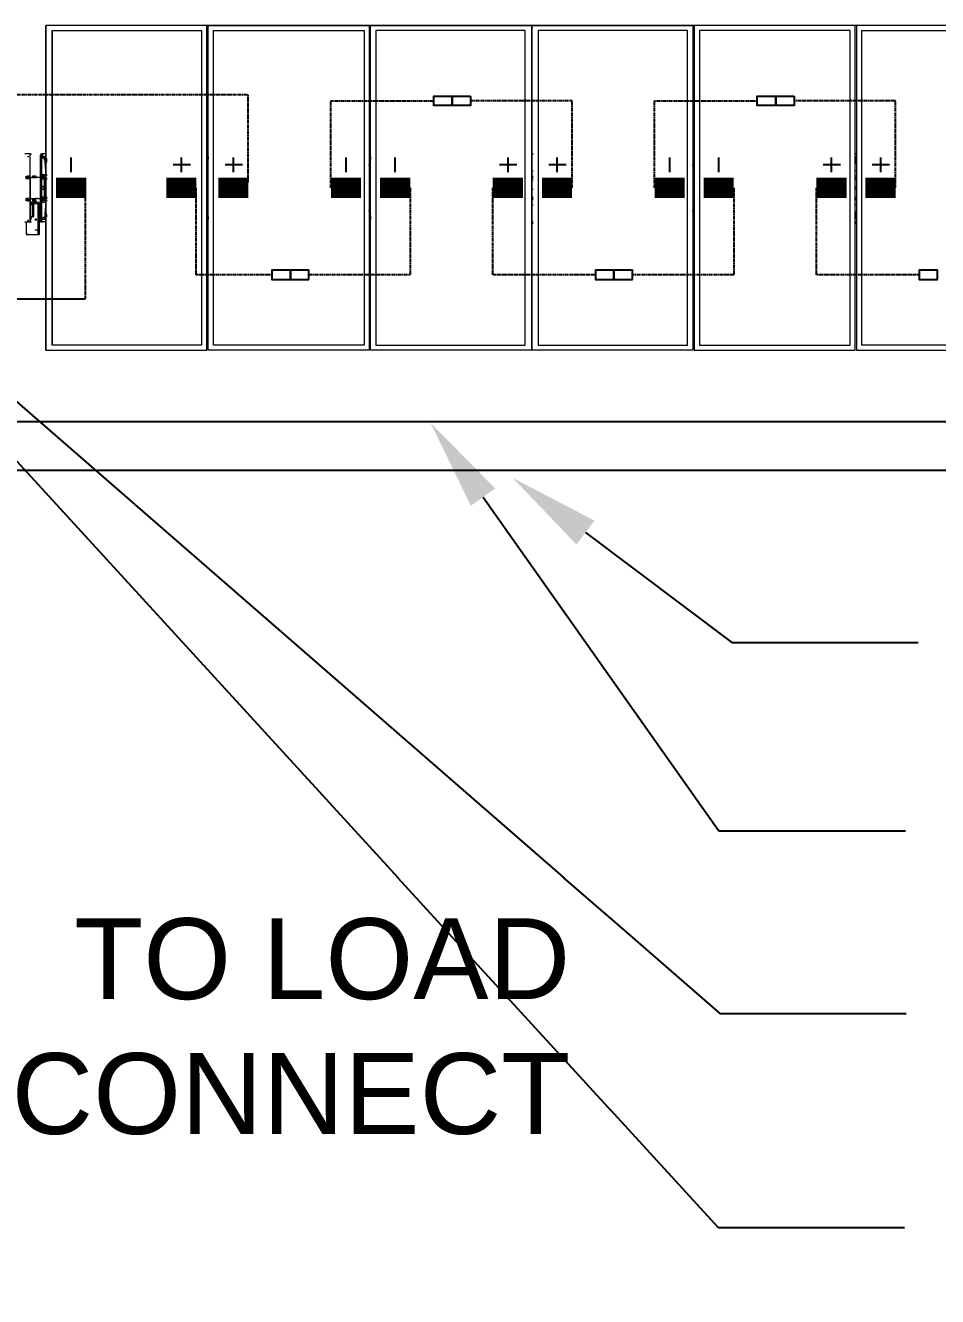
# Model space of a CAD drawing. Header units: feet. Extents: x -12372 to 90117, y -14865 to 4121.
# Drawn here: x 6203 to 6428.5, y 3423.8 to 3738.1 of the extents above; entities that cross this region are included whole.
import ezdxf
from ezdxf import colors
from ezdxf.entities.mleader import LeaderData, LeaderLine
from ezdxf.lldxf.tags import DXFTag
from ezdxf.math import Vec2, Vec3

# ---------------------------------------------------------------- set-up
doc = ezdxf.new("R2010")
doc.units = ezdxf.units.FT
doc.header["$MEASUREMENT"] = 0
doc.linetypes.add('HIDDEN', pattern=[0.375, 0.25, -0.125])
for name, color, linetype in [('E-DC HARNESS-NEG', 170, 'DC HARNESS CABLE'), ('E-DC HARNESS-POS', 10, 'DC HARNESS CABLE'), ('E-HARN-COMP', 8, 'Continuous'), ('E-TRNK-CABL-NEG', 6, 'HIDDEN'), ('E-TRUNK-CABLE-POS', 6, 'HIDDEN'), ('G-ANNO-TEXT', 1, 'Continuous'), ('Polarity-Text', 7, 'Continuous')]:
    doc.layers.add(name, color=color, linetype=linetype)
doc.styles.add('NEI-A', font='arial.ttf')
doc.styles.get("Standard").update_dxf_attribs({"font": 'arial.ttf'})
tags = doc.linetypes.add('DC HARNESS CABLE', pattern='A,0.5,-0.2,["DH",Standard,S=0.1,R=0,X=-0.1,Y=-0.05],-0.2', length=0.9).pattern_tags.tags
tags[6] = DXFTag(74, 10)

# ---------------------------------------------------------------- blocks, each defined once
blk = doc.blocks.new('A$C47dfd34d')
at = {"lineweight": 5}
for points in [[(10.1696, 0.4133), (10.1696, 0), (10.3746, 0), (10.3746, 0.4133)], [(10.1696, 0), (10.1696, 0.4133)], [(10.3679, 0.4067), (10.3679, 0.0067), (10.1779, 0.0067), (10.1779, 0.4067)], [(10.1779, 0.0067), (10.1779, 0.4067)], [(10.5812, 0.4133), (10.5812, 0), (10.3762, 0), (10.3762, 0.4133)], [(10.3829, 0.4067), (10.5746, 0.4067), (10.5746, 0.0067), (10.3829, 0.0067)], [(10.5829, 0.4133), (10.7879, 0.4133), (10.7879, 0), (10.5829, 0)], [(10.5896, 0.4067), (10.5896, 0.0067), (10.7796, 0.0067), (10.7796, 0.4067)], [(10.7879, 0.4133), (10.9929, 0.4133), (10.9929, 0), (10.7879, 0)], [(10.7962, 0.4067), (10.7962, 0.0067), (10.9862, 0.0067), (10.9862, 0.4067)], [(10.9946, 0), (11.1995, 0), (11.1995, 0.4133), (10.9946, 0.4133)], [(11.0012, 0.0067), (11.1929, 0.0067), (11.1929, 0.4067), (11.0012, 0.4067)], [(11.2012, 0.4133), (11.2012, 0), (11.4062, 0), (11.4062, 0.4133)], [(11.3979, 0.4067), (11.3979, 0.0067), (11.2079, 0.0067), (11.2079, 0.4067)], [(10.3762, 0.25), (10.3746, 0.25)], [(10.5829, 0.25), (10.5812, 0.25)], [(10.7896, 0.25), (10.7879, 0.25)], [(10.9946, 0.25), (10.9929, 0.25)], [(11.2012, 0.25), (11.1995, 0.25)], [(10.1629, 0.2417), (10.1629, 0.24)], [(10.1446, 0.22), (10.1446, 0.2217), (10.1463, 0.2217), (10.1446, 0.22), (10.1463, 0.22), (10.1479, 0.22), (10.1463, 0.22), (10.1479, 0.22), (10.1463, 0.22), (10.1479, 0.22), (10.1479, 0.2183), (10.1463, 0.2183), (10.1446, 0.2183)], [(10.1463, 0.2217), (10.1446, 0.22), (10.1463, 0.2183), (10.1479, 0.22)], [(10.1479, 0.22), (10.1479, 0.2217), (10.1479, 0.22), (10.1463, 0.22), (10.1479, 0.22), (10.1479, 0.2183), (10.1463, 0.2183), (10.1463, 0.22)], [(10.1513, 0.22), (10.1529, 0.22)], [(10.1579, 0.22), (10.1563, 0.22)], [(10.1663, 0.2083), (10.1646, 0.2083), (10.1646, 0.205), (10.1663, 0.205), (10.1679, 0.2067)], [(10.1463, 0.1933), (10.1446, 0.1917), (10.1463, 0.19), (10.1479, 0.1917)], [(10.1529, 0.1867), (10.1513, 0.1867), (10.1496, 0.1867)], [(10.1529, 0.1867), (10.1513, 0.1867)], [(10.1546, 0.19), (10.1563, 0.19), (10.1529, 0.19)], [(10.1546, 0.1867), (10.1563, 0.1867), (10.1546, 0.1867), (10.1529, 0.1867)], [(10.1629, 0.1917), (10.1629, 0.19)], [(10.1479, 0.165), (10.1463, 0.165)], [(10.1629, 0.1733), (10.1629, 0.1717), (10.1629, 0.1633)], [(10.1646, 0.1633), (10.1629, 0.1633), (10.1646, 0.1633), (10.1663, 0.1633)], [(10.1713, 0.1717), (10.1696, 0.1717)]]:
    blk.add_lwpolyline(points, close=True, dxfattribs=at)
for points in [[(11.6112, 0.4133), (10.1696, 0.4133)], [(10.1429, 0.1633), (10.1496, 0.1633), (10.1496, 0.25), (10.1429, 0.25)], [(10.1463, 0.2217), (10.1479, 0.2217), (10.1463, 0.2217), (10.1479, 0.2217), (10.1496, 0.2217), (10.1496, 0.25), (10.1513, 0.25)], [(10.1463, 0.2467), (10.1479, 0.2467)], [(10.1629, 0.25), (10.1646, 0.25), (10.1646, 0.2467), (10.1629, 0.2467)], [(10.1629, 0.2417), (10.1629, 0.2483), (10.1629, 0.2417)], [(10.1629, 0.2483), (10.1646, 0.2483), (10.1663, 0.2483), (10.1646, 0.2483)], [(10.1629, 0.245), (10.1646, 0.245), (10.1646, 0.2467), (10.1679, 0.2467), (10.1679, 0.245), (10.1696, 0.2233), (10.1646, 0.2233), (10.1629, 0.2233), (10.1646, 0.2233), (10.1646, 0.245), (10.1679, 0.245), (10.1696, 0.2433), (10.1696, 0.2283)], [(10.1696, 0.25), (10.1646, 0.25)], [(10.1679, 0.2417), (10.1679, 0.2433)], [(10.1713, 0.2433), (10.1696, 0.2433), (10.1696, 0.2417), (10.1696, 0.24), (10.1713, 0.24)], [(10.3746, 0.235), (10.3762, 0.2467), (10.3762, 0.2433)], [(10.5812, 0.235), (10.5829, 0.2467), (10.5829, 0.2433)], [(10.7879, 0.235), (10.7879, 0.2467), (10.7879, 0.2433)], [(10.9929, 0.235), (10.9946, 0.2467), (10.9946, 0.2433)], [(11.1995, 0.235), (11.2012, 0.2467), (11.2012, 0.2433)], [(10.1629, 0.2217), (10.1629, 0.24), (10.1629, 0.2217)], [(10.1696, 0.2417), (10.1713, 0.2417)], [(10.1696, 0.24), (10.1696, 0.235)], [(10.3746, 0.2283), (10.3762, 0.2283)], [(10.5812, 0.2283), (10.5829, 0.2283)], [(10.7879, 0.2283), (10.7896, 0.2283)], [(10.9929, 0.2283), (10.9946, 0.2283)], [(11.1995, 0.2283), (11.2012, 0.2283)], [(10.1446, 0.2217), (10.1446, 0.2217)], [(10.1446, 0.22), (10.1446, 0.22)], [(10.1446, 0.2183), (10.1446, 0.2183)], [(10.1463, 0.2217), (10.1463, 0.2217)], [(10.1463, 0.2183), (10.1463, 0.2183)], [(10.1479, 0.2217), (10.1479, 0.2217)], [(10.1479, 0.22), (10.1479, 0.22)], [(10.1479, 0.2183), (10.1479, 0.2183)], [(10.1563, 0.2217), (10.1546, 0.2217), (10.1529, 0.2217), (10.1546, 0.2217), (10.1529, 0.2217), (10.1563, 0.2217), (10.1529, 0.2217), (10.1529, 0.22), (10.1563, 0.22), (10.1513, 0.22), (10.1496, 0.22), (10.1496, 0.1933), (10.1513, 0.1933), (10.1563, 0.1933)], [(10.1513, 0.22), (10.1563, 0.22)], [(10.1629, 0.22), (10.1563, 0.22), (10.1563, 0.2217), (10.1579, 0.2217)], [(10.1629, 0.2217), (10.1629, 0.22), (10.1629, 0.2217)], [(10.1679, 0.2217), (10.1646, 0.2217), (10.1629, 0.2217), (10.1646, 0.2217), (10.1646, 0.2183), (10.1629, 0.2183)], [(10.1696, 0.1633), (10.1646, 0.1633), (10.1646, 0.1667), (10.1679, 0.1667), (10.1679, 0.1683), (10.1646, 0.1683), (10.1646, 0.1883), (10.1629, 0.1883), (10.1629, 0.19), (10.1646, 0.19), (10.1646, 0.1917), (10.1679, 0.1917), (10.1679, 0.22), (10.1696, 0.22), (10.1646, 0.22), (10.1663, 0.22)], [(10.1629, 0.22), (10.1629, 0.1933), (10.1629, 0.22)], [(10.1646, 0.2217), (10.1646, 0.2233), (10.1663, 0.2233)], [(10.1646, 0.2233), (10.1696, 0.2233), (10.1713, 0.2233), (10.1696, 0.2233), (10.1696, 0.22), (10.1696, 0.2183), (10.1713, 0.2183)], [(10.1696, 0.195), (10.1646, 0.195), (10.1646, 0.2183), (10.1663, 0.2183), (10.1646, 0.2183), (10.1646, 0.22)], [(10.1663, 0.2183), (10.1646, 0.2183), (10.1696, 0.2183), (10.1713, 0.2183), (10.1696, 0.2183)], [(10.3762, 0.2217), (10.3746, 0.2217)], [(10.3746, 0.22), (10.3762, 0.22)], [(10.3762, 0.2167), (10.3746, 0.2167), (10.3762, 0.2183)], [(10.5829, 0.2217), (10.5812, 0.2217)], [(10.5812, 0.22), (10.5829, 0.22)], [(10.5829, 0.2167), (10.5812, 0.2167), (10.5829, 0.2183)], [(10.7879, 0.2217), (10.7896, 0.2217)], [(10.7879, 0.22), (10.7896, 0.22)], [(10.7879, 0.2183), (10.7879, 0.2167), (10.7896, 0.2167)], [(10.9946, 0.2217), (10.9929, 0.2217)], [(10.9929, 0.22), (10.9946, 0.22)], [(10.9946, 0.2167), (10.9929, 0.2167), (10.9946, 0.2183)], [(11.2012, 0.2217), (11.1995, 0.2217)], [(11.1995, 0.22), (11.2012, 0.22)], [(11.2012, 0.2167), (11.1995, 0.2167), (11.2012, 0.2183)], [(10.1513, 0.1933), (10.1563, 0.1933), (10.1629, 0.1933), (10.1646, 0.1933), (10.1646, 0.195), (10.1663, 0.195), (10.1646, 0.195), (10.1646, 0.1933), (10.1646, 0.1917), (10.1629, 0.1917), (10.1646, 0.1917), (10.1646, 0.1933)], [(10.1663, 0.1933), (10.1646, 0.1933), (10.1696, 0.1933), (10.1696, 0.195), (10.1713, 0.195)], [(10.3746, 0.2067), (10.3762, 0.2083)], [(10.3762, 0.205), (10.3746, 0.205)], [(10.3746, 0.195), (10.3762, 0.195)], [(10.5812, 0.2067), (10.5829, 0.2083)], [(10.5829, 0.205), (10.5812, 0.205)], [(10.5812, 0.195), (10.5829, 0.195)], [(10.7879, 0.2067), (10.7879, 0.2083)], [(10.7879, 0.205), (10.7896, 0.205)], [(10.7879, 0.195), (10.7896, 0.195)], [(10.9929, 0.2067), (10.9946, 0.2083)], [(10.9946, 0.205), (10.9929, 0.205)], [(10.9929, 0.195), (10.9946, 0.195)], [(11.1995, 0.2067), (11.2012, 0.2083)], [(11.2012, 0.205), (11.1995, 0.205)], [(11.1995, 0.195), (11.2012, 0.195)], [(10.1446, 0.1933), (10.1446, 0.1933)], [(10.1479, 0.1917), (10.1479, 0.1933), (10.1463, 0.1933), (10.1479, 0.1933), (10.1479, 0.1917), (10.1479, 0.19), (10.1463, 0.19), (10.1446, 0.19), (10.1446, 0.1917), (10.1446, 0.1933), (10.1463, 0.1933), (10.1446, 0.1933), (10.1463, 0.1917), (10.1479, 0.1917), (10.1463, 0.1917), (10.1479, 0.1917), (10.1463, 0.1917), (10.1479, 0.1917), (10.1463, 0.1917), (10.1463, 0.19), (10.1479, 0.19), (10.1479, 0.1917), (10.1463, 0.1917), (10.1479, 0.1917), (10.1496, 0.1917), (10.1496, 0.1633), (10.1513, 0.1633)], [(10.1446, 0.1917), (10.1446, 0.1917)], [(10.1446, 0.19), (10.1446, 0.19)], [(10.1546, 0.185), (10.1529, 0.185), (10.1529, 0.17), (10.1546, 0.17), (10.1546, 0.1867), (10.1596, 0.1867), (10.1596, 0.1467), (10.1446, 0.1467)], [(10.1463, 0.1933), (10.1463, 0.1933)], [(10.1463, 0.19), (10.1463, 0.19)], [(10.1479, 0.1933), (10.1479, 0.1933)], [(10.1479, 0.1917), (10.1479, 0.1917)], [(10.1479, 0.19), (10.1479, 0.19)], [(10.1496, 0.1883), (10.1513, 0.1883), (10.1513, 0.1867)], [(10.1513, 0.1883), (10.1496, 0.1883)], [(10.1496, 0.1883), (10.1513, 0.1883), (10.1529, 0.1883), (10.1546, 0.1883)], [(10.1529, 0.1867), (10.1496, 0.1867), (10.1513, 0.1867), (10.1529, 0.1867), (10.1529, 0.185), (10.1529, 0.1867), (10.1546, 0.1867), (10.1529, 0.1867), (10.1546, 0.1867), (10.1546, 0.1883), (10.1596, 0.1883), (10.1596, 0.1867), (10.1613, 0.1867), (10.1613, 0.1467), (10.1596, 0.1467)], [(10.1496, 0.1867), (10.1496, 0.1867)], [(10.1496, 0.1867), (10.1496, 0.1867)], [(10.1496, 0.1867), (10.1513, 0.1867)], [(10.1496, 0.1867), (10.1513, 0.1867)], [(10.1496, 0.1867), (10.1513, 0.1867), (10.1529, 0.1867)], [(10.1496, 0.1867), (10.1513, 0.1867)], [(10.1496, 0.1667), (10.1496, 0.1683), (10.1513, 0.17), (10.1496, 0.1683), (10.1496, 0.1667), (10.1513, 0.1667), (10.1496, 0.1667), (10.1529, 0.17), (10.1529, 0.185), (10.1496, 0.185)], [(10.1579, 0.1933), (10.1563, 0.1933), (10.1563, 0.1917), (10.1529, 0.1917), (10.1513, 0.1933), (10.1529, 0.1933)], [(10.1513, 0.1883), (10.1513, 0.1867)], [(10.1513, 0.1867), (10.1529, 0.1867)], [(10.1513, 0.1867), (10.1529, 0.1867)], [(10.1513, 0.1867), (10.1529, 0.1867)], [(10.1513, 0.1867), (10.1529, 0.1867)], [(10.1513, 0.1867), (10.1529, 0.1867)], [(10.1529, 0.1917), (10.1529, 0.19), (10.1546, 0.19), (10.1529, 0.19), (10.1563, 0.19)], [(10.1563, 0.1917), (10.1563, 0.19), (10.1579, 0.19)], [(10.1596, 0.1883), (10.1613, 0.1883)], [(10.1629, 0.1867), (10.1613, 0.1867), (10.1596, 0.1867)], [(10.1629, 0.1917), (10.1629, 0.1933), (10.1629, 0.1917)], [(10.1629, 0.19), (10.1629, 0.1733), (10.1629, 0.19)], [(10.1646, 0.1917), (10.1646, 0.1917)], [(10.1696, 0.1883), (10.1696, 0.19), (10.1646, 0.19), (10.1646, 0.1883), (10.1696, 0.1883), (10.1679, 0.1683), (10.1679, 0.17)], [(10.1713, 0.19), (10.1696, 0.19), (10.1696, 0.1933), (10.1696, 0.1917)], [(10.1696, 0.1933), (10.1713, 0.1933)], [(10.1696, 0.17), (10.1696, 0.185)], [(10.1713, 0.17), (10.1696, 0.17), (10.1696, 0.1717), (10.1696, 0.1733), (10.1696, 0.1783)], [(10.3762, 0.1933), (10.3746, 0.1933)], [(10.3746, 0.1917), (10.3762, 0.1917)], [(10.3762, 0.185), (10.3746, 0.185)], [(10.3762, 0.17), (10.3762, 0.1667), (10.3746, 0.1783)], [(10.5829, 0.1933), (10.5812, 0.1933)], [(10.5812, 0.1917), (10.5829, 0.1917)], [(10.5829, 0.185), (10.5812, 0.185)], [(10.5829, 0.17), (10.5829, 0.1667), (10.5812, 0.1783)], [(10.7879, 0.1933), (10.7896, 0.1933)], [(10.7879, 0.1917), (10.7896, 0.1917)], [(10.7879, 0.185), (10.7896, 0.185)], [(10.7879, 0.17), (10.7879, 0.1667), (10.7879, 0.1783)], [(10.9946, 0.1933), (10.9929, 0.1933)], [(10.9929, 0.1917), (10.9946, 0.1917)], [(10.9946, 0.185), (10.9929, 0.185)], [(10.9946, 0.17), (10.9946, 0.1667), (10.9929, 0.1783)], [(11.2012, 0.1933), (11.1995, 0.1933)], [(11.1995, 0.1917), (11.2012, 0.1917)], [(11.2012, 0.185), (11.1995, 0.185)], [(11.2012, 0.17), (11.2012, 0.1667), (11.1995, 0.1783)], [(10.1446, 0.1633), (10.1446, 0.1483), (10.1463, 0.1483)], [(10.1496, 0.1683), (10.1496, 0.1683)], [(10.1579, 0.165), (10.1579, 0.1667), (10.1563, 0.1667), (10.1563, 0.165)], [(10.1629, 0.1667), (10.1646, 0.1667), (10.1646, 0.1683), (10.1629, 0.1683)], [(10.1679, 0.1667), (10.1696, 0.1683)], [(10.3746, 0.1633), (10.3762, 0.1633)], [(10.3762, 0.1667), (10.3762, 0.1667)], [(10.5812, 0.1633), (10.5829, 0.1633)], [(10.5829, 0.1667), (10.5829, 0.1667)], [(10.7879, 0.1667), (10.7879, 0.1667)], [(10.7879, 0.1633), (10.7896, 0.1633)], [(10.9929, 0.1633), (10.9946, 0.1633)], [(10.9946, 0.1667), (10.9946, 0.1667)], [(11.1995, 0.1633), (11.2012, 0.1633)], [(11.2012, 0.1667), (11.2012, 0.1667)], [(10.1563, 0.1533), (10.1579, 0.1533), (10.1596, 0.1533)], [(10.3746, 0.1617), (10.3762, 0.1617)], [(10.5812, 0.1617), (10.5829, 0.1617)], [(10.7879, 0.1617), (10.7896, 0.1617)], [(10.9929, 0.1617), (10.9946, 0.1617)], [(11.1995, 0.1617), (11.2012, 0.1617)]]:
    blk.add_lwpolyline(points, dxfattribs=at)

msp = doc.modelspace()

# ---------------------------------------------------------------- linework, layer by layer
at = {"layer": 'E-DC HARNESS-NEG', "ltscale": 0.5}
for points in [[(6217.85, 3670.43), (6183.85, 3670.43)], [(6166.88, 3628.17), (6819.36, 3628.17)]]:
    msp.add_lwpolyline(points, dxfattribs=at)
at = {"layer": 'E-DC HARNESS-POS', "ltscale": 0.5}
msp.add_lwpolyline([(6184.88, 3640.17), (6779.78, 3640.17)], dxfattribs=at)
at = {"layer": 'E-HARN-COMP'}
for points in [[(6308.54, 3720.63), (6308.54, 3718.31), (6303.97, 3718.31), (6303.97, 3720.63)], [(6313.1, 3720.63), (6313.1, 3718.31), (6308.54, 3718.31), (6308.54, 3720.63)], [(6388.54, 3720.63), (6388.54, 3718.31), (6383.97, 3718.31), (6383.97, 3720.63)], [(6393.1, 3720.63), (6393.1, 3718.31), (6388.54, 3718.31), (6388.54, 3720.63)], [(6268.54, 3675.24), (6268.54, 3677.56), (6263.98, 3677.56), (6263.98, 3675.24)], [(6273.1, 3675.24), (6273.1, 3677.56), (6268.54, 3677.56), (6268.54, 3675.24)], [(6348.54, 3675.24), (6348.54, 3677.56), (6343.98, 3677.56), (6343.98, 3675.24)], [(6353.1, 3675.24), (6353.1, 3677.56), (6348.54, 3677.56), (6348.54, 3675.24)], [(6428.54, 3675.24), (6428.54, 3677.56), (6423.98, 3677.56), (6423.98, 3675.24)]]:
    msp.add_lwpolyline(points, close=True, dxfattribs=at)
at = {"layer": 'E-HARN-COMP', "const_width": 5}
for points in [[(6210.64, 3697.94), (6218.1, 3697.94)], [(6237.87, 3697.94), (6245.32, 3697.94)], [(6258.18, 3697.94), (6250.72, 3697.94)], [(6278.58, 3697.94), (6286.04, 3697.94)], [(6298.17, 3697.94), (6290.72, 3697.94)], [(6318.58, 3697.94), (6326.03, 3697.94)], [(6338.18, 3697.94), (6330.72, 3697.94)], [(6358.58, 3697.94), (6366.04, 3697.94)], [(6378.17, 3697.94), (6370.72, 3697.94)], [(6398.58, 3697.94), (6406.03, 3697.94)], [(6418.18, 3697.94), (6410.72, 3697.94)]]:
    msp.add_lwpolyline(points, dxfattribs=at)
at = {"layer": 'E-TRNK-CABL-NEG', "ltscale": 0.1}
for points in [[(6278.58, 3697.94), (6278.58, 3719.47), (6303.97, 3719.47)], [(6358.58, 3697.94), (6358.58, 3719.47), (6383.97, 3719.47)], [(6217.85, 3696.79), (6217.85, 3670.43)], [(6298.17, 3697.94), (6298.17, 3676.4), (6273.1, 3676.4)], [(6378.17, 3697.94), (6378.17, 3676.4), (6353.1, 3676.4)]]:
    msp.add_lwpolyline(points, dxfattribs=at)
at = {"layer": 'E-TRUNK-CABLE-POS', "ltscale": 0.1}
for points in [[(6258.1, 3699.37), (6258.1, 3720.91), (6194.69, 3720.91)], [(6338.17, 3697.94), (6338.17, 3719.47), (6313.1, 3719.47)], [(6418.17, 3697.94), (6418.17, 3719.47), (6393.1, 3719.47)], [(6263.98, 3676.4), (6245.22, 3676.4), (6245.22, 3697.94)], [(6343.97, 3676.4), (6318.58, 3676.4), (6318.58, 3697.94)], [(6423.97, 3676.4), (6398.58, 3676.4), (6398.58, 3697.94)]]:
    msp.add_lwpolyline(points, dxfattribs=at)
at = {"layer": 'Polarity-Text'}
for p, q in [((6214.29, 3705.4), (6214.29, 3701.78)), ((6241.56, 3705.4), (6241.56, 3701.78)), ((6254.41, 3705.4), (6254.41, 3701.78)), ((6282.23, 3705.4), (6282.23, 3701.78)), ((6294.37, 3705.4), (6294.37, 3701.78)), ((6322.27, 3705.4), (6322.27, 3701.78)), ((6334.41, 3705.4), (6334.41, 3701.78)), ((6362.23, 3705.4), (6362.23, 3701.78)), ((6374.37, 3705.4), (6374.37, 3701.78)), ((6402.27, 3705.4), (6402.27, 3701.78)), ((6414.41, 3705.4), (6414.41, 3701.78)), ((6243.84, 3703.59), (6239.56, 3703.59)), ((6256.69, 3703.59), (6252.41, 3703.59)), ((6324.55, 3703.59), (6320.27, 3703.59)), ((6336.69, 3703.59), (6332.41, 3703.59)), ((6404.55, 3703.59), (6400.27, 3703.59)), ((6416.69, 3703.59), (6412.41, 3703.59))]:
    msp.add_line(p, q, dxfattribs=at)

# ---------------------------------------------------------------- block references
at = {"xscale": 194.318304, "yscale": 194.318304, "zscale": 194.318304}
msp.add_blockref('A$C47dfd34d', (4231.93, 3657.78), dxfattribs=at)

# ---------------------------------------------------------------- texts
at = {"layer": 'G-ANNO-TEXT', "insert": (6337.74, 3463.74, -22.9), "char_height": 20, "width": 320.0701, "attachment_point": 9, "style": 'NEI-A', "bg_fill": 3, "box_fill_scale": 1.5, "bg_fill_color": 256, "bg_fill_transparency": 0}
msp.add_mtext('TO LOAD \\PBREAK DISCONNECT', dxfattribs=at)

# ---------------------------------------------------------------- next in the draw order: leaders
at = {"layer": 'G-ANNO-TEXT'}
ml = msp.add_multileader_mtext('Standard', dxfattribs=at)
ml.set_content('MOTOR GAP STRING JUMPER', color=256, style='NEI-A')
ml.set_leader_properties()
ml.build(insert=Vec2(0, 0))
ml.multileader.update_dxf_attribs({"dogleg_length": 0.36, "arrow_head_size": 22.51})
ctx = ml.context
ctx.base_point, ctx.char_height, ctx.arrow_head_size, ctx.landing_gap_size, ctx.plane_origin = Vec3(6420.79, 3493.78, -22.9), 20, 22.51, 23.05, Vec3(13801.38, -1892.66, -22.9)
notes = []
notes.append((ctx, [(0, (1, 1, 0), (6374.69, 3493.78, -22.9), (1, 0), 46.1, [(0, [(6165.09, 3676.14, -22.9)], 0, [])])]))
ctx.mtext.insert, ctx.mtext.width, ctx.mtext.flow_direction = Vec3(6443.84, 3503.95, -22.9), 406.5438, 5
ctx.mtext.has_bg_fill, ctx.mtext.bg_color, ctx.mtext.bg_scale_factor, ctx.mtext.bg_transparency, ctx.mtext.use_window_bg_color = 1, -1073741824, 1.5, 0, 1
for ctx, leaders in notes:
    for number, flags, end, landing, length, lines in leaders:
        leader = LeaderData()
        leader.index, (leader.has_last_leader_line, leader.has_dogleg_vector, leader.attachment_direction) = number, flags
        leader.last_leader_point, leader.dogleg_vector, leader.dogleg_length = Vec3(end), Vec3(landing), length
        for number, points, colour, breaks in lines:
            line = LeaderLine()
            line.index, line.vertices, line.color, line.breaks = number, Vec3.list(points), colors.encode_raw_color(colour), breaks
            leader.lines.append(line)
        ctx.leaders.append(leader)

# ---------------------------------------------------------------- next in the draw order: leaders
ml = msp.add_multileader_mtext('Standard', dxfattribs=at)
ml.set_content('(+) SHORT BLA HARNESS', color=256, style='NEI-A')
ml.set_leader_properties()
ml.build(insert=Vec2(0, 0))
ml.multileader.update_dxf_attribs({"dogleg_length": 0.36, "arrow_head_size": 22.51})
ctx = ml.context
ctx.base_point, ctx.char_height, ctx.arrow_head_size, ctx.landing_gap_size, ctx.plane_origin = Vec3(6420.36, 3440.89, -22.9), 20, 22.51, 23.05, Vec3(13733.12, -1862.49, -22.9)
notes = []
notes.append((ctx, [(0, (1, 1, 0), (6374.26, 3440.89, -22.9), (1, 0), 46.1, [(1, [(6182.07, 3650.9, -22.9)], 0, [])])]))
ctx.mtext.insert, ctx.mtext.width, ctx.mtext.defined_height, ctx.mtext.flow_direction = Vec3(6443.41, 3453.83, -22.9), 359.2582, 23.35, 5
ctx.mtext.has_bg_fill, ctx.mtext.bg_color, ctx.mtext.bg_scale_factor, ctx.mtext.bg_transparency, ctx.mtext.use_window_bg_color = 1, -1073741824, 1.5, 0, 1
for ctx, leaders in notes:
    for number, flags, end, landing, length, lines in leaders:
        leader = LeaderData()
        leader.index, (leader.has_last_leader_line, leader.has_dogleg_vector, leader.attachment_direction) = number, flags
        leader.last_leader_point, leader.dogleg_vector, leader.dogleg_length = Vec3(end), Vec3(landing), length
        for number, points, colour, breaks in lines:
            line = LeaderLine()
            line.index, line.vertices, line.color, line.breaks = number, Vec3.list(points), colors.encode_raw_color(colour), breaks
            leader.lines.append(line)
        ctx.leaders.append(leader)

# ---------------------------------------------------------------- next in the draw order: leaders
ml = msp.add_multileader_mtext('Standard', dxfattribs=at)
ml.set_content('(+) BLA HARNESS', color=256, style='NEI-A')
ml.set_leader_properties()
ml.build(insert=Vec2(0, 0))
ml.multileader.update_dxf_attribs({"dogleg_length": 0.36, "arrow_head_size": 22.51})
ctx = ml.context
ctx.base_point, ctx.char_height, ctx.arrow_head_size, ctx.landing_gap_size, ctx.plane_origin = Vec3(6420.6, 3538.94), 20, 22.51, 23.05, Vec3(13861.98, -1870.46)
notes = []
notes.append((ctx, [(0, (1, 1, 0), (6374.5, 3538.94), (1, 0), 46.1, [(1, [(6303.18, 3639.86)], 0, [])])]))
ctx.mtext.insert, ctx.mtext.width, ctx.mtext.flow_direction = Vec3(6443.65, 3551.88), 246.7091, 5
ctx.mtext.has_bg_fill, ctx.mtext.bg_color, ctx.mtext.bg_scale_factor, ctx.mtext.bg_transparency, ctx.mtext.use_window_bg_color = 1, -1073741824, 1.5, 0, 1
for ctx, leaders in notes:
    for number, flags, end, landing, length, lines in leaders:
        leader = LeaderData()
        leader.index, (leader.has_last_leader_line, leader.has_dogleg_vector, leader.attachment_direction) = number, flags
        leader.last_leader_point, leader.dogleg_vector, leader.dogleg_length = Vec3(end), Vec3(landing), length
        for number, points, colour, breaks in lines:
            line = LeaderLine()
            line.index, line.vertices, line.color, line.breaks = number, Vec3.list(points), colors.encode_raw_color(colour), breaks
            leader.lines.append(line)
        ctx.leaders.append(leader)

# ---------------------------------------------------------------- next in the draw order: leaders
ml = msp.add_multileader_mtext('Standard', dxfattribs=at)
ml.set_content('(-) BLA HARNESS', color=256, style='NEI-A')
ml.set_leader_properties()
ml.build(insert=Vec2(0, 0))
ml.multileader.update_dxf_attribs({"dogleg_length": 0.36, "arrow_head_size": 22.51})
ctx = ml.context
ctx.base_point, ctx.char_height, ctx.arrow_head_size, ctx.landing_gap_size, ctx.plane_origin = Vec3(6423.74, 3585.56), 20, 22.51, 23.05, Vec3(13882.29, -1885.5)
notes = []
notes.append((ctx, [(0, (1, 1, 0), (6377.64, 3585.56), (1, 0), 46.1, [(1, [(6323.49, 3626.23)], 0, [])])]))
ctx.mtext.insert, ctx.mtext.width, ctx.mtext.flow_direction = Vec3(6446.79, 3598.5), 243.1252, 5
ctx.mtext.has_bg_fill, ctx.mtext.bg_color, ctx.mtext.bg_scale_factor, ctx.mtext.bg_transparency, ctx.mtext.use_window_bg_color = 1, -1073741824, 1.5, 0, 1
for ctx, leaders in notes:
    for number, flags, end, landing, length, lines in leaders:
        leader = LeaderData()
        leader.index, (leader.has_last_leader_line, leader.has_dogleg_vector, leader.attachment_direction) = number, flags
        leader.last_leader_point, leader.dogleg_vector, leader.dogleg_length = Vec3(end), Vec3(landing), length
        for number, points, colour, breaks in lines:
            line = LeaderLine()
            line.index, line.vertices, line.color, line.breaks = number, Vec3.list(points), colors.encode_raw_color(colour), breaks
            leader.lines.append(line)
        ctx.leaders.append(leader)

doc.saveas('drawing.dxf')
